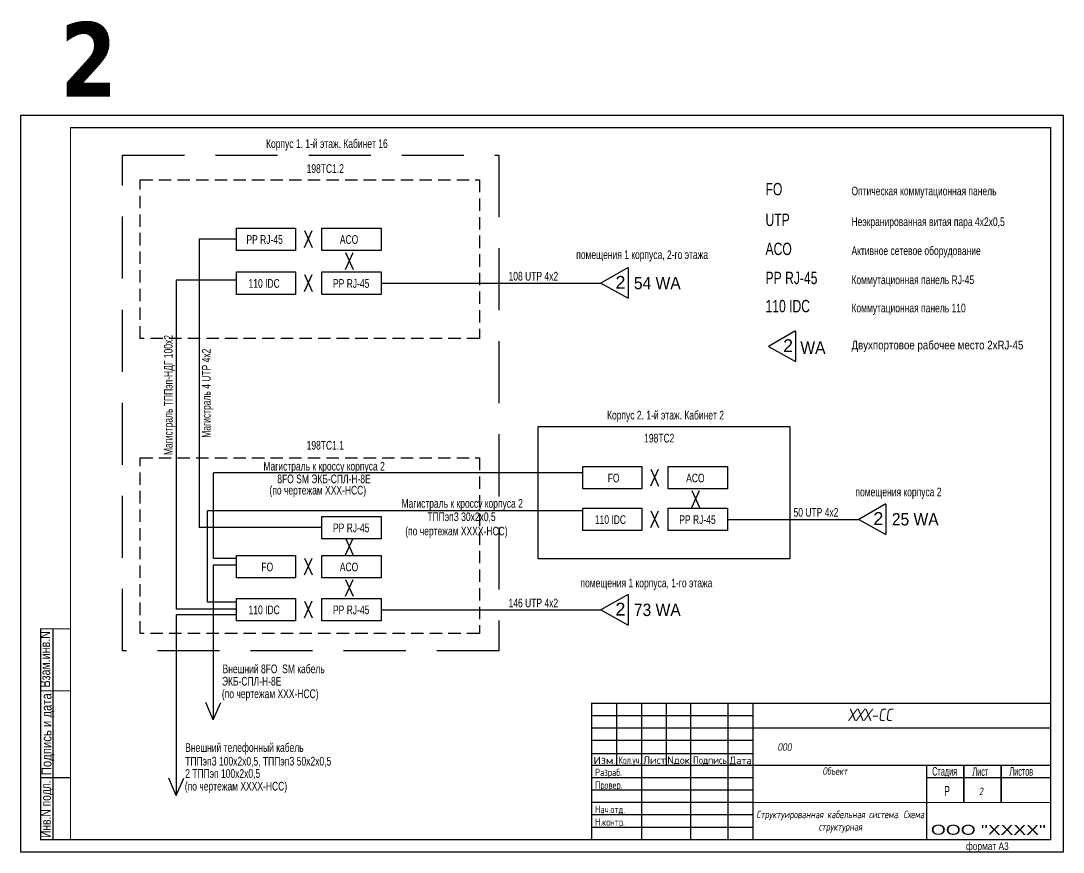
# Model space of a CAD drawing. Header units: millimetres. Extents: x -466220 to -232124, y 35058 to 70175.
# Drawn here: x -233200.5 to -232780.5, y 35057.8 to 35392.8 of the extents above; entities that cross this region are included whole.
import ezdxf
from ezdxf.enums import TextEntityAlignment as Align

# ---------------------------------------------------------------- set-up
doc = ezdxf.new("R2010")
doc.units = ezdxf.units.MM
doc.linetypes.add('DASHDOT2', pattern=[12.7, 6.35, -3.175, 0, -3.175])
doc.linetypes.add('DASHED2', pattern=[0.375, 0.25, -0.125])
doc.layers.get('Defpoints').update_dxf_attribs({"color": 111})
doc.layers.add('BBONE', color=7, linetype='DASHED2')
doc.layers.add('sheet', color=7, linetype='Continuous')
doc.styles.add('GOST 2.304', font='cs_gost2304.shx', dxfattribs={"oblique": 9, "height": 3})
doc.styles.add('my', font='verdanab.ttf', dxfattribs={"width": 0.8, "height": 5})
doc.styles.get("Standard").update_dxf_attribs({"font": 'arial.ttf'})

# ---------------------------------------------------------------- blocks, each defined once
blk = doc.blocks.new('*U39')
for p, q in [((0, 297), (420, 297)), ((0, 0), (0, 297)), ((420, 297), (420, 0)), ((420, 0), (0, 0))]:
    blk.add_line(p, q)
at = {"const_width": 0.5}
for points in [[(415, 5), (415, 292), (20, 292), (20, 5), (415, 5)], [(8, 5), (13, 5), (13, 90), (8, 90)]]:
    blk.add_lwpolyline(points, close=True, dxfattribs=at)
for points, const_width in [([(13, 90), (20, 90)], 0.5), ([(8, 65), (20, 65)], 0.5), ([(230, 5), (230, 60), (415, 60)], 0.5), ([(295, 5), (295, 60)], 0.5), ([(295, 50.01), (415, 50.01)], 0.5), ([(230, 39.65), (295, 39.65)], 0.5), ([(230, 35), (415, 35)], 0.5), ([(365, 5), (365, 35)], 0.5), ([(380, 35), (380, 20)], 0.6), ([(395, 35), (395, 20)], 0.6), ([(8, 30), (20, 30)], 0.5), ([(365, 30), (415, 30)], 0.6), ([(295, 20), (415, 20)], 0.5), ([(13, 5), (20, 5)], 0.5)]:
    blk.add_lwpolyline(points, dxfattribs=dict(const_width=const_width))
for points in [[(240.21, 35), (240.21, 60)], [(250.22, 5), (250.22, 60)], [(260.23, 35), (260.23, 60)], [(270, 5), (270, 60)], [(285, 5), (285, 60)], [(295, 55), (230, 55)], [(295, 50), (230, 50)], [(295, 45), (230, 45)], [(295, 30), (230, 30)], [(295, 25), (230, 25)], [(295, 20), (230, 20)], [(295, 15), (230, 15)], [(295, 10), (230, 10)]]:
    blk.add_lwpolyline(points)
for s, rotation, width, p, p2 in [('Взам.инв.N', 90, 0.768053, (11.81, 66.37), (11.81, 89.07)), ('Подпись и дата', 90, 0.815322, (12.33, 31.02), (12.33, 64.04)), ('Инв.N подл.', 90, 0.739047, (12.07, 5.73), (12.07, 28.95)), ('ООО "ХХХХ"', 359.8588, 1.383625, (366.69, 7.05), (413, 6.93))]:
    blk.add_text(s, height=4, rotation=rotation, dxfattribs=dict(width=width)).set_placement(p, p2, align=Align.FIT)
at = {"style": 'GOST 2.304'}
for s, width, p, p2 in [('Изм.', 1.185621, (230.73, 35.46), (239.8, 35.46)), ('Кол.уч.', 0.703101, (240.88, 35.58), (249.95, 35.58)), ('Лист', 0.982344, (250.79, 35.58), (259.87, 35.58)), ('Nдок', 1.043678, (260.49, 35.58), (269.57, 35.58)), ('Подпись', 0.903483, (270.86, 35.58), (284.48, 35.58)), ('Дата', 0.8657, (285.55, 35.46), (294.51, 35.46))]:
    blk.add_text(s, height=3, dxfattribs=dict(at, width=width)).set_placement(p, p2, align=Align.FIT)
for s, p in [('Разраб.', (231.38, 30.64)), ('Провер.', (231.38, 25.57)), ('Нач.отд.', (231.38, 15.71)), ('Н.контр.', (231.38, 10.62))]:
    blk.add_text(s, height=3, dxfattribs=at).set_placement(p)
for s, height, width, p in [('Стадия', 3.5, 0.6, (367.23, 30.82)), ('Лист', 3.5, 0.6, (383.42, 30.69)), ('Листов', 3.5, 0.6, (398.34, 30.78)), ('Р', 4, 0.6, (372.1, 22.64)), ('формат А3', 3, 0.8, (380.83, 0.93))]:
    blk.add_text(s, height=height, dxfattribs=dict(width=width)).set_placement(p)

msp = doc.modelspace()

# ---------------------------------------------------------------- linework, layer by layer
msp.add_line((-233200.48, 35354.76), (-232780.48, 35354.76))
at = {"ltscale": 100}
for p, q in [((-233113.59, 35304.76), (-233128.58, 35304.76)), ((-233128.58, 35304.76), (-233128.58, 35188.56)), ((-232974.04, 35210.66), (-233122.81, 35210.66)), ((-233122.81, 35176.09), (-233122.81, 35210.66)), ((-232974.04, 35195.36), (-233125.24, 35195.36)), ((-233125.24, 35158.48), (-233125.24, 35195.36)), ((-232915.78, 35191.88), (-232862.8, 35191.88)), ((-233079.16, 35188.56), (-233128.58, 35188.56)), ((-233113.59, 35176.09), (-233122.81, 35176.09)), ((-233113.59, 35173.41), (-233122.95, 35173.41)), ((-233122.95, 35173.41), (-233122.95, 35111.12)), ((-233113.59, 35158.48), (-233125.24, 35158.48)), ((-233113.59, 35153.4), (-233137.88, 35153.4)), ((-233137.88, 35153.4), (-233137.88, 35080.58)), ((-233122.95, 35111.12), (-233125.99, 35118.11)), ((-233122.95, 35111.12), (-233119.91, 35118.11)), ((-233137.88, 35080.58), (-233140.92, 35087.57)), ((-233137.88, 35080.58), (-233134.84, 35087.57))]:
    msp.add_line(p, q, dxfattribs=at)
at = {"linetype": 'DASHDOT2', "ltscale": 10}
for p, q in [((-232955.83, 35293.11), (-232955.83, 35281.04)), ((-232888.3, 35267.6), (-232888.3, 35255.53)), ((-232851.9, 35197.95), (-232851.9, 35185.89)), ((-232955.83, 35161.43), (-232955.83, 35149.37))]:
    msp.add_line(p, q, dxfattribs=at)
at = {"ltscale": 4}
for p, q in [((-233137.88, 35288.32), (-233137.88, 35155.66)), ((-233113.59, 35288.32), (-233137.88, 35288.32)), ((-233055.33, 35287.04), (-232966.74, 35287.04)), ((-233113.59, 35155.66), (-233137.88, 35155.66)), ((-233055.33, 35155.36), (-232966.74, 35155.36))]:
    msp.add_line(p, q, dxfattribs=at)
at = {"linetype": 'DASHED2', "ltscale": 100}
msp.add_lwpolyline([(-233159.5, 35338.65), (-233007.92, 35338.65), (-233007.92, 35138.87), (-233159.5, 35138.87)], close=True, dxfattribs=at)
at = {"linetype": 'DASHED2', "ltscale": 20}
for points in [[(-233152.36, 35328.7), (-233015.73, 35328.7), (-233015.73, 35264.78), (-233152.36, 35264.78)], [(-233152.36, 35216.67), (-233015.73, 35216.67), (-233015.73, 35145.82), (-233152.36, 35145.82)]]:
    msp.add_lwpolyline(points, close=True, dxfattribs=at)
at = {"ltscale": 4}
for points in [[(-233113.59, 35309.28), (-233089.76, 35309.28), (-233089.76, 35300.23), (-233113.59, 35300.23)], [(-233079.16, 35309.28), (-233055.33, 35309.28), (-233055.33, 35300.23), (-233079.16, 35300.23)], [(-233113.59, 35291.56), (-233089.76, 35291.56), (-233089.76, 35282.51), (-233113.59, 35282.51)], [(-233079.16, 35291.56), (-233055.33, 35291.56), (-233055.33, 35282.51), (-233079.16, 35282.51)], [(-232991.98, 35229.25), (-232890.63, 35229.25), (-232890.63, 35175.95), (-232991.98, 35175.95)], [(-232974.04, 35213.18), (-232950.21, 35213.18), (-232950.21, 35204.12), (-232974.04, 35204.12)], [(-232939.61, 35213.18), (-232915.78, 35213.18), (-232915.78, 35204.12), (-232939.61, 35204.12)], [(-232974.04, 35196.41), (-232950.21, 35196.41), (-232950.21, 35187.35), (-232974.04, 35187.35)], [(-232939.61, 35196.41), (-232915.78, 35196.41), (-232915.78, 35187.35), (-232939.61, 35187.35)], [(-233079.16, 35193.09), (-233055.33, 35193.09), (-233055.33, 35184.03), (-233079.16, 35184.03)], [(-233113.59, 35177.33), (-233089.76, 35177.33), (-233089.76, 35168.27), (-233113.59, 35168.27)], [(-233079.16, 35177.33), (-233055.33, 35177.33), (-233055.33, 35168.27), (-233079.16, 35168.27)], [(-233113.59, 35160.04), (-233089.76, 35160.04), (-233089.76, 35150.99), (-233113.59, 35150.99)], [(-233079.16, 35160.04), (-233055.33, 35160.04), (-233055.33, 35150.99), (-233079.16, 35150.99)]]:
    msp.add_lwpolyline(points, close=True, dxfattribs=at)
at = {"linetype": 'DASHDOT2', "ltscale": 10}
for points in [[(-232955.83, 35293.32), (-232955.83, 35293.32), (-232966.74, 35287.04), (-232955.83, 35280.96), (-232955.83, 35280.96)], [(-232888.3, 35267.81), (-232888.3, 35267.81), (-232899.2, 35261.53), (-232888.3, 35255.45), (-232888.3, 35255.45)], [(-232851.9, 35198.16), (-232851.9, 35198.16), (-232862.8, 35191.88), (-232851.9, 35185.8), (-232851.9, 35185.8)], [(-232955.83, 35161.64), (-232955.83, 35161.64), (-232966.74, 35155.36), (-232955.83, 35149.28), (-232955.83, 35149.28)]]:
    msp.add_lwpolyline(points, dxfattribs=at)
at = {"layer": 'BBONE', "color": 252, "linetype": 'ByBlock', "lineweight": 30, "ltscale": 10}
for p, q in [((-233086.13, 35301.47), (-233083.08, 35308.24)), ((-233086.13, 35308.21), (-233083.08, 35301.42)), ((-233069.67, 35292.6), (-233066.62, 35299.37)), ((-233069.67, 35299.35), (-233066.62, 35292.55)), ((-233086.13, 35283.75), (-233083.08, 35290.52)), ((-233086.13, 35290.49), (-233083.08, 35283.7)), ((-232946.59, 35205.36), (-232943.53, 35212.13)), ((-232946.59, 35212.1), (-232943.53, 35205.31)), ((-232930.13, 35196.69), (-232927.07, 35203.46)), ((-232930.13, 35203.44), (-232927.07, 35196.64)), ((-232946.59, 35188.59), (-232943.53, 35195.36)), ((-232946.59, 35195.33), (-232943.53, 35188.54)), ((-233069.67, 35177.54), (-233066.62, 35184.31)), ((-233069.67, 35184.28), (-233066.62, 35177.49)), ((-233086.13, 35169.51), (-233083.08, 35176.28)), ((-233086.13, 35176.26), (-233083.08, 35169.46)), ((-233069.67, 35160.92), (-233066.62, 35167.69)), ((-233069.67, 35167.67), (-233066.62, 35160.87)), ((-233086.13, 35152.22), (-233083.08, 35159)), ((-233086.13, 35158.97), (-233083.08, 35152.18))]:
    msp.add_line(p, q, dxfattribs=at)

# ---------------------------------------------------------------- block references
at = {"layer": 'sheet'}
msp.add_blockref('*U39', (-233200.48, 35057.76), dxfattribs=at)

# ---------------------------------------------------------------- texts
for s, height, width, p in [('Корпус 1. 1-й этаж. Кабинет 16', 3.5, 0.7, (-233101.68, 35341.53)), ('198ТС1.2', 3.5, 0.7, (-233085.33, 35331.49)), ('FO', 5, 0.7, (-232900.42, 35322.45)), ('Оптическая коммутационная панель', 3.5, 0.7, (-232865.78, 35322.45)), ('UTP', 5, 0.7, (-232900.42, 35310.07)), ('Неэкранированная витая пара 4х2х0,5', 3.5, 0.7, (-232865.78, 35310.07)), ('PP RJ-45', 3.5, 0.7, (-233109.58, 35302.9)), ('АСО', 3.5, 0.7, (-233071.94, 35302.9)), ('ACO', 5, 0.7, (-232900.42, 35298.37)), ('Активное сетевое оборудование', 3.5, 0.7, (-232865.78, 35298.37)), ('помещения 1 корпуса, 2-го этажа', 3.5, 0.7, (-232976.69, 35296.8)), ('110 IDC', 3.5, 0.7, (-233108.72, 35285.18)), ('PP RJ-45', 3.5, 0.7, (-233074.7, 35285.18)), ('108 UTP 4х2', 3.5, 0.7, (-233003.96, 35288.11)), ('54 WA', 5, 0.9, (-232953.45, 35284.58)), ('PP RJ-45', 5, 0.7, (-232900.42, 35286.66)), ('Коммутационная панель RJ-45', 3.5, 0.7, (-232865.78, 35286.66)), ('110 IDC', 5, 0.7, (-232900.42, 35275.3)), ('Коммутационная панель 110', 3.5, 0.7, (-232865.78, 35275.3)), ('WA', 5, 0.9, (-232886.37, 35258.56)), ('Двухпортовое рабочее место 2хRJ-45', 3.5, 0.8, (-232865.78, 35260.36)), ('Корпус 2. 1-й этаж. Кабинет 2', 3.5, 0.7, (-232964.27, 35232.13)), ('198TC2', 3.5, 0.7, (-232949.32, 35222.85)), ('198ТС1.1', 3.5, 0.7, (-233085.33, 35219.98)), ('Магистраль к кроссу корпуса 2', 3.5, 0.7, (-233102.73, 35211.54)), ('8FO SM ЭКБ-СПЛ-Н-8Е', 3.5, 0.7, (-233097.15, 35206.43)), ('FO', 3.5, 0.7, (-232964.01, 35206.79)), ('АСО', 3.5, 0.7, (-232932.39, 35206.79)), ('(по чертежам ХХХ-НСС)', 3.5, 0.7, (-233100.3, 35201.87)), ('помещения корпуса 2', 3.5, 0.7, (-232864.17, 35201.15)), ('Магистраль к кроссу корпуса 2', 3.5, 0.7, (-233047.11, 35196.55)), ('50 UTP 4х2', 3.5, 0.7, (-232889.12, 35192.95)), ('ТППэпЗ 30х2х0,5', 3.5, 0.7, (-233036.68, 35191.18)), ('110 IDC', 3.5, 0.7, (-232969.18, 35190.02)), ('PP RJ-45', 3.5, 0.7, (-232935.15, 35190.02)), ('25 WA', 5, 0.9, (-232849.51, 35189.42)), ('PP RJ-45', 3.5, 0.7, (-233074.7, 35186.7)), ('(по чертежам ХХХХ-НСС)', 3.5, 0.7, (-233045.58, 35185.41)), ('FO', 3.5, 0.7, (-233103.55, 35170.94)), ('АСО', 3.5, 0.7, (-233071.94, 35170.94)), ('помещения 1 корпуса, 1-го этажа', 3.5, 0.7, (-232974.98, 35164.49)), ('146 UTP 4х2', 3.5, 0.7, (-233003.96, 35156.43)), ('110 IDC', 3.5, 0.7, (-233108.72, 35153.65)), ('PP RJ-45', 3.5, 0.7, (-233074.7, 35153.65)), ('73 WA', 5, 0.9, (-232953.45, 35152.9)), ('Внешний 8FO  SM кабель', 3.5, 0.7, (-233119.21, 35129.87)), ('ЭКБ-СПЛ-Н-8Е', 3.5, 0.7, (-233119.46, 35124.89)), ('(по чертежам ХХХ-НСС)', 3.5, 0.7, (-233119.47, 35119.83)), ('Внешний телефонный кабель', 3.5, 0.7, (-233134.25, 35098.17)), ('ТППэпЗ 100х2х0,5, ТППэпЗ 50х2х0,5', 3.5, 0.7, (-233134.25, 35092.66)), ('2 ТППэп 100х2х0,5', 3.5, 0.7, (-233134.25, 35087.71)), ('(по чертежам ХХХХ-НСС)', 3.5, 0.7, (-233134.41, 35082.6))]:
    msp.add_text(s, height=height, dxfattribs=dict(width=width)).set_placement(p)
at = {"width": 0.7}
for s, p in [('Магистраль ТППэп-НДГ 100х2', (-233139.33, 35217.75)), ('Магистраль 4 UTP 4x2', (-233124.02, 35224.76))]:
    msp.add_text(s, height=3.5, rotation=90, dxfattribs=at).set_placement(p)
at = {"style": 'GOST 2.304', "oblique": 9}
for s, height, p in [('ХХХ-CC', 5, (-232867.18, 35110.6)), ('ООО', 3, (-232895.57, 35098.62))]:
    msp.add_text(s, height=height, dxfattribs=at).set_placement(p)
at = {"color": 0, "style": 'GOST 2.304', "oblique": 9}
msp.add_text('2', height=3, dxfattribs=at).set_placement((-232814.4, 35080.77))
at = {"ltscale": 100, "insert": (-232904.79, 35091.96), "char_height": 3, "width": 68.5302, "attachment_point": 1, "line_spacing_factor": 0.9, "style": 'GOST 2.304'}
msp.add_mtext('\\pi27.293;Объект', dxfattribs=at)
at = {"ltscale": 100, "insert": (-232870.25, 35070.05), "char_height": 3, "width": 67.8461, "attachment_point": 5, "style": 'GOST 2.304'}
msp.add_mtext('Структуированная кабельная система. Схема структурная', dxfattribs=at)
at = {"color": 7, "linetype": 'Continuous'}
for p in [(-232958.88, 35284.8), (-232891.34, 35259.29), (-232854.94, 35189.64), (-232958.88, 35153.12)]:
    msp.add_attdef('2', text='HC', height=5.161, dxfattribs=at).set_placement(p, align=Align.CENTER)
at = {"layer": 'Defpoints', "color": 2, "ltscale": 0.53, "style": 'my', "width": 0.8}
msp.add_text('2', height=30, dxfattribs=at).set_placement((-233184.67, 35362.22))

doc.saveas('drawing.dxf')
